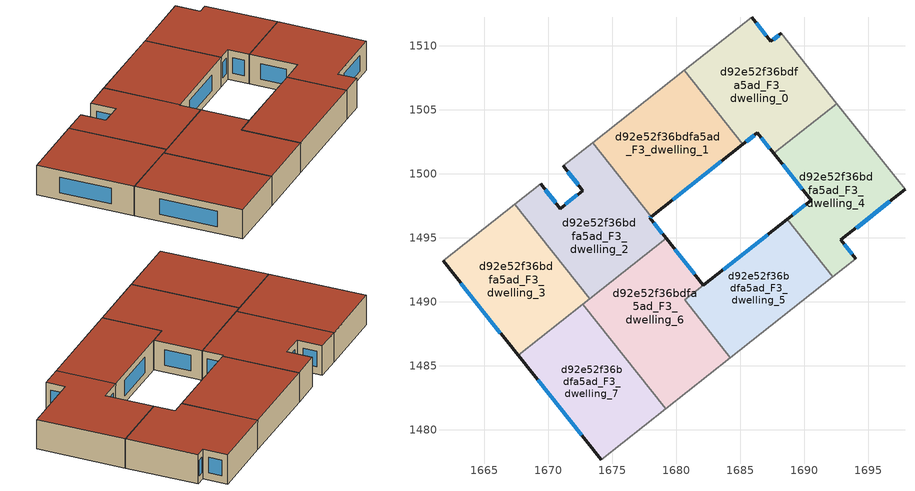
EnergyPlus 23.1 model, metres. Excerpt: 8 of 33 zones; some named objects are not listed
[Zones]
d92e52f36bdfa5ad_F3_dwelling_0
 floor to d92e52f36bdfa5ad_F2_dwelling_0 (EU_floor_Construction): 1688.19,1510.97 1692.55,1505.48 1687.62,1501.59 1686.34,1503.2 1685.21,1502.3 1680.64,1508.09 1685.89,1512.23 1687.39,1510.34 z9
 wall outside (EU_wall_Construction): 1685.21,1502.3 1686.34,1503.2 1687.62,1501.59 / 1688.19,1510.97 1687.39,1510.34 1685.89,1512.23 z9:12
 wall adiabatic (EU_wall_Construction): 1692.55,1505.48 1688.19,1510.97 / 1685.89,1512.23 1680.64,1508.09 z9:12
 wall to d92e52f36bdfa5ad_F3_dwelling_4 (EU_wall_Construction): 1687.62,1501.59 1692.55,1505.48 z9:12
 wall to d92e52f36bdfa5ad_F3_dwelling_1 (EU_wall_Construction): 1680.64,1508.09 1685.21,1502.3 z9:12
 window (EU_Window_Construction): 1686.64,1502.82 1687.32,1501.97 / 1685.47,1502.52 1686.08,1502.99 / 1687.04,1510.78 1686.24,1511.79 / 1688,1510.83 1687.57,1510.49 z9.7:11.3
 roof outside (EU_roof_Construction): 1692.55,1505.48 1688.19,1510.97 1687.39,1510.34 1685.89,1512.23 1680.64,1508.09 1685.21,1502.3 1686.34,1503.2 1687.62,1501.59 z12
d92e52f36bdfa5ad_F3_dwelling_1
 floor to d92e52f36bdfa5ad_F2_dwelling_1 (EU_floor_Construction): 1680.64,1508.09 1685.21,1502.3 1678.05,1496.64 1673.48,1502.43 z9
 wall outside (EU_wall_Construction): 1678.05,1496.64 1685.21,1502.3 z9:12
 wall to d92e52f36bdfa5ad_F3_dwelling_2 (EU_wall_Construction): 1673.48,1502.43 1678.05,1496.64 z9:12
 wall adiabatic (EU_wall_Construction): 1680.64,1508.09 1673.48,1502.43 z9:12
 window (EU_Window_Construction): 1679.73,1497.97 1683.53,1500.98 z9.7:11.3
 roof outside (EU_roof_Construction): 1685.21,1502.3 1680.64,1508.09 1673.48,1502.43 1678.05,1496.64 z12
d92e52f36bdfa5ad_F3_dwelling_2
 floor to d92e52f36bdfa5ad_F2_dwelling_2 (EU_floor_Construction): 1673.48,1502.43 1678.05,1496.64 1677.93,1496.55 1679.21,1494.95 1673.23,1490.23 1667.39,1497.62 1669.39,1499.2 1670.92,1497.28 1672.7,1498.68 1671.17,1500.61 z9
 wall outside (EU_wall_Construction): 1679.21,1494.95 1677.93,1496.55 1678.05,1496.64 / 1671.17,1500.61 1672.7,1498.68 1670.92,1497.28 1669.39,1499.2 z9:12
 wall to d92e52f36bdfa5ad_F3_dwelling_3 (EU_wall_Construction): 1667.39,1497.62 1673.23,1490.23 z9:12
 wall adiabatic (EU_wall_Construction): 1669.39,1499.2 1667.39,1497.62 / 1673.48,1502.43 1671.17,1500.61 z9:12
 wall to d92e52f36bdfa5ad_F3_dwelling_6 (EU_wall_Construction): 1673.23,1490.23 1679.21,1494.95 z9:12
 window (EU_Window_Construction): 1677.96,1496.57 1678.02,1496.62 / 1678.91,1495.33 1678.23,1496.17 / 1670.56,1497.73 1669.75,1498.75 / 1672.28,1498.35 1671.34,1497.61 / 1671.53,1500.16 1672.34,1499.14 z9.7:11.3
 roof outside (EU_roof_Construction): 1679.21,1494.95 1677.93,1496.55 1678.05,1496.64 1673.48,1502.43 1671.17,1500.61 1672.7,1498.68 1670.92,1497.28 1669.39,1499.2 1667.39,1497.62 1673.23,1490.23 z12
d92e52f36bdfa5ad_F3_dwelling_3
 floor to d92e52f36bdfa5ad_F2_dwelling_3 (EU_floor_Construction): 1667.39,1497.62 1673.23,1490.23 1667.63,1485.81 1661.77,1493.18 z9
 wall outside (EU_wall_Construction): 1661.77,1493.18 1667.63,1485.81 z9:12
 wall adiabatic (EU_wall_Construction): 1667.39,1497.62 1661.77,1493.18 z9:12
 wall to d92e52f36bdfa5ad_F3_dwelling_7 (EU_wall_Construction): 1667.63,1485.81 1672.71,1489.82 z9:12
 wall to d92e52f36bdfa5ad_F3_dwelling_6 (EU_wall_Construction): 1672.71,1489.82 1673.23,1490.23 z9:12
 window (EU_Window_Construction): 1663.15,1491.45 1666.26,1487.54 z9.7:11.3
 roof outside (EU_roof_Construction): 1673.23,1490.23 1667.39,1497.62 1661.77,1493.18 1667.63,1485.81 z12
d92e52f36bdfa5ad_F3_dwelling_4
 floor to d92e52f36bdfa5ad_F2_dwelling_4 (EU_floor_Construction): 1692.55,1505.48 1697.88,1498.78 1692.87,1494.82 1694.03,1493.36 1692.24,1491.94 1688.67,1496.46 1690.53,1497.93 1687.62,1501.59 z9
 wall outside (EU_wall_Construction): 1687.62,1501.59 1690.53,1497.93 1688.67,1496.46 / 1694.03,1493.36 1692.87,1494.82 1697.88,1498.78 z9:12
 wall to d92e52f36bdfa5ad_F3_dwelling_5 (EU_wall_Construction): 1688.67,1496.46 1692.24,1491.94 z9:12
 wall adiabatic (EU_wall_Construction): 1697.88,1498.78 1692.55,1505.48 / 1692.24,1491.94 1694.03,1493.36 z9:12
 window (EU_Window_Construction): 1690.09,1497.58 1689.11,1496.8 / 1688.3,1500.73 1689.85,1498.79 / 1694.05,1495.75 1696.7,1497.85 / 1693.76,1493.7 1693.14,1494.48 z9.7:11.3
 roof outside (EU_roof_Construction): 1694.03,1493.36 1692.87,1494.82 1697.88,1498.78 1692.55,1505.48 1687.62,1501.59 1690.53,1497.93 1688.67,1496.46 1692.24,1491.94 z12
d92e52f36bdfa5ad_F3_dwelling_5
 floor to d92e52f36bdfa5ad_F2_dwelling_5 (EU_floor_Construction): 1688.67,1496.46 1692.24,1491.94 1684.24,1485.62 1680.67,1490.14 z9
 wall outside (EU_wall_Construction): 1688.67,1496.46 1682.12,1491.29 z9:12
 wall adiabatic (EU_wall_Construction): 1684.24,1485.62 1692.24,1491.94 z9:12
 wall to d92e52f36bdfa5ad_F3_dwelling_6 (EU_wall_Construction): 1682.12,1491.29 1680.67,1490.14 1684.24,1485.62 z9:12
 window (EU_Window_Construction): 1687.13,1495.25 1683.66,1492.5 z9.7:11.3
 roof outside (EU_roof_Construction): 1692.24,1491.94 1688.67,1496.46 1680.67,1490.14 1684.24,1485.62 z12
d92e52f36bdfa5ad_F3_dwelling_6
 floor to d92e52f36bdfa5ad_F2_dwelling_6 (EU_floor_Construction): 1682.12,1491.29 1680.67,1490.14 1684.24,1485.62 1679.17,1481.63 1672.71,1489.82 1679.21,1494.95 z9
 wall outside (EU_wall_Construction): 1682.12,1491.29 1679.21,1494.95 z9:12
 wall adiabatic (EU_wall_Construction): 1679.17,1481.63 1684.24,1485.62 z9:12
 wall to d92e52f36bdfa5ad_F3_dwelling_7 (EU_wall_Construction): 1672.71,1489.82 1679.17,1481.63 z9:12
 window (EU_Window_Construction): 1681.44,1492.15 1679.89,1494.09 z9.7:11.3
 roof outside (EU_roof_Construction): 1684.24,1485.62 1680.67,1490.14 1682.12,1491.29 1679.21,1494.95 1672.71,1489.82 1679.17,1481.63 z12
d92e52f36bdfa5ad_F3_dwelling_7
 floor to d92e52f36bdfa5ad_F2_dwelling_7 (EU_floor_Construction): 1672.71,1489.82 1679.17,1481.63 1674.13,1477.64 1667.63,1485.81 z9
 wall outside (EU_wall_Construction): 1667.63,1485.81 1674.13,1477.64 z9:12
 wall adiabatic (EU_wall_Construction): 1674.13,1477.64 1679.17,1481.63 z9:12
 window (EU_Window_Construction): 1669.16,1483.89 1672.6,1479.56 z9.7:11.3
 roof outside (EU_roof_Construction): 1679.17,1481.63 1672.71,1489.82 1667.63,1485.81 1674.13,1477.64 z12
[Building]
EU S2 Campaign: North Axis=0; Terrain=City; Solar Distribution=FullExterior
[Site:Location]
Budapest.Ferenc.Liszt.Intl.AP: Latitude=47.437; Longitude=19.256; Time Zone=1; Elevation=185
[SizingPeriod:WeatherFileDays]
AnnualSizingPeriod: Begin Month=1; Begin Day of Month=1; End Month=12; End Day of Month=31; Day of Week for Start Day=Monday; Use Weather File Daylight Saving Period=No; Use Weather File Rain and Snow Indicators=No
[MATERIAL]
EU_InternalMass_Material: Roughness=MediumRough; Thickness=0.1; Conductivity=1; Density=1800; Specific Heat=900; Thermal Absorptance=0.9; Solar Absorptance=0.7; Visible Absorptance=0.7
[MATERIAL:NOMASS] Roughness=MediumRough; Thermal Absorptance=0.9; Solar Absorptance=0.7; Visible Absorptance=0.7
Name | Thermal Resistance
EU_wall_NoMass | 0.832559
EU_roof_NoMass | 1.39638
EU_floor_NoMass | 0.872794
[WINDOWMATERIAL:SIMPLEGLAZINGSYSTEM]
EU_Window_SimpleGlazing: UFactor=2.79869; Solar Heat Gain Coefficient=0.75; Visible Transmittance=0.75
[CONSTRUCTION]
EU_wall_Construction: EU_wall_NoMass
EU_roof_Construction: EU_roof_NoMass
EU_floor_Construction: EU_floor_NoMass
EU_Window_Construction: EU_Window_SimpleGlazing
EU_InternalMass_Construction: EU_InternalMass_Material
[ZONE] Type=1; Multiplier=1; Ceiling Height=autocalculate; Floor Area=autocalculate; Part of Total Floor Area=Yes
Name | Volume
d92e52f36bdfa5ad_F3_dwelling_0 | 201.892
d92e52f36bdfa5ad_F3_dwelling_1 | 201.862
d92e52f36bdfa5ad_F3_dwelling_2 | 201.869
d92e52f36bdfa5ad_F3_dwelling_3 | 201.888
d92e52f36bdfa5ad_F3_dwelling_4 | 201.87
d92e52f36bdfa5ad_F3_dwelling_5 | 176.045
d92e52f36bdfa5ad_F3_dwelling_6 | 227.717
d92e52f36bdfa5ad_F3_dwelling_7 | 201.894
[INTERNALMASS] Construction=EU_InternalMass_Construction
Name | Zone or ZoneList | Surface Area
d92e52f36bdfa5ad_F3_dwelling_0_EU_InternalMass | d92e52f36bdfa5ad_F3_dwelling_0 | 67.2972
d92e52f36bdfa5ad_F3_dwelling_1_EU_InternalMass | d92e52f36bdfa5ad_F3_dwelling_1 | 67.2876
d92e52f36bdfa5ad_F3_dwelling_2_EU_InternalMass | d92e52f36bdfa5ad_F3_dwelling_2 | 67.2895
d92e52f36bdfa5ad_F3_dwelling_3_EU_InternalMass | d92e52f36bdfa5ad_F3_dwelling_3 | 67.296
d92e52f36bdfa5ad_F3_dwelling_4_EU_InternalMass | d92e52f36bdfa5ad_F3_dwelling_4 | 67.2903
d92e52f36bdfa5ad_F3_dwelling_5_EU_InternalMass | d92e52f36bdfa5ad_F3_dwelling_5 | 58.6791
d92e52f36bdfa5ad_F3_dwelling_6_EU_InternalMass | d92e52f36bdfa5ad_F3_dwelling_6 | 75.9038
d92e52f36bdfa5ad_F3_dwelling_7_EU_InternalMass | d92e52f36bdfa5ad_F3_dwelling_7 | 67.2976
[OTHEREQUIPMENT] Fuel Type=Electricity; Design Level Calculation Method=Watts/Area; Power per Zone Floor Area=1; Fraction Latent=0; Fraction Radiant=0; Fraction Lost=0; Carbon Dioxide Generation Rate=0; EndUse Subcategory=EU_Step8_InternalGains
Name | Zone or ZoneList or Space or SpaceList | Schedule
EU_Step8_InternalGain_d92e52f36bdfa5ad_F3_dwelling_0_f000 | d92e52f36bdfa5ad_F3_dwelling_0 | EU_Step8_GainSchedule_d92e52f36bdfa5ad_F3_dwelling_0_f000
EU_Step8_InternalGain_d92e52f36bdfa5ad_F3_dwelling_1_f000 | d92e52f36bdfa5ad_F3_dwelling_1 | EU_Step8_GainSchedule_d92e52f36bdfa5ad_F3_dwelling_1_f000
EU_Step8_InternalGain_d92e52f36bdfa5ad_F3_dwelling_2_f000 | d92e52f36bdfa5ad_F3_dwelling_2 | EU_Step8_GainSchedule_d92e52f36bdfa5ad_F3_dwelling_2_f000
EU_Step8_InternalGain_d92e52f36bdfa5ad_F3_dwelling_3_f000 | d92e52f36bdfa5ad_F3_dwelling_3 | EU_Step8_GainSchedule_d92e52f36bdfa5ad_F3_dwelling_3_f000
EU_Step8_InternalGain_d92e52f36bdfa5ad_F3_dwelling_4_f000 | d92e52f36bdfa5ad_F3_dwelling_4 | EU_Step8_GainSchedule_d92e52f36bdfa5ad_F3_dwelling_4_f000
EU_Step8_InternalGain_d92e52f36bdfa5ad_F3_dwelling_5_f000 | d92e52f36bdfa5ad_F3_dwelling_5 | EU_Step8_GainSchedule_d92e52f36bdfa5ad_F3_dwelling_5_f000
EU_Step8_InternalGain_d92e52f36bdfa5ad_F3_dwelling_6_f000 | d92e52f36bdfa5ad_F3_dwelling_6 | EU_Step8_GainSchedule_d92e52f36bdfa5ad_F3_dwelling_6_f000
EU_Step8_InternalGain_d92e52f36bdfa5ad_F3_dwelling_7_f000 | d92e52f36bdfa5ad_F3_dwelling_7 | EU_Step8_GainSchedule_d92e52f36bdfa5ad_F3_dwelling_7_f000
[ZONEVENTILATION:DESIGNFLOWRATE] Schedule=EU_AlwaysOn; Design Flow Rate Calculation Method=AirChanges/Hour; Air Changes per Hour=0.475469; Ventilation Type=Natural; Fan Pressure Rise=0; Fan Total Efficiency=1; Constant Term Coefficient=1; Temperature Term Coefficient=0; Velocity Term Coefficient=0; Velocity Squared Term Coefficient=0; Minimum Indoor Temperature=-100; Maximum Indoor Temperature=100; Delta Temperature=-100; Minimum Outdoor Temperature=-100; Maximum Outdoor Temperature=100; Maximum Wind Speed=40
Name | Zone or ZoneList or Space or SpaceList
EU_ConstantAir_d92e52f36bdfa5ad_F3_dwelling_0 | d92e52f36bdfa5ad_F3_dwelling_0
EU_ConstantAir_d92e52f36bdfa5ad_F3_dwelling_1 | d92e52f36bdfa5ad_F3_dwelling_1
EU_ConstantAir_d92e52f36bdfa5ad_F3_dwelling_2 | d92e52f36bdfa5ad_F3_dwelling_2
EU_ConstantAir_d92e52f36bdfa5ad_F3_dwelling_3 | d92e52f36bdfa5ad_F3_dwelling_3
EU_ConstantAir_d92e52f36bdfa5ad_F3_dwelling_4 | d92e52f36bdfa5ad_F3_dwelling_4
EU_ConstantAir_d92e52f36bdfa5ad_F3_dwelling_5 | d92e52f36bdfa5ad_F3_dwelling_5
EU_ConstantAir_d92e52f36bdfa5ad_F3_dwelling_6 | d92e52f36bdfa5ad_F3_dwelling_6
EU_ConstantAir_d92e52f36bdfa5ad_F3_dwelling_7 | d92e52f36bdfa5ad_F3_dwelling_7
[HVACTEMPLATE:ZONE:IDEALLOADSAIRSYSTEM] System Availability Schedule=EU_AlwaysOn; Maximum Heating Supply Air Temperature=50; Minimum Cooling Supply Air Temperature=13; Maximum Heating Supply Air Humidity Ratio=0.0156; Minimum Cooling Supply Air Humidity Ratio=0.0077; Heating Limit=NoLimit; Cooling Limit=NoLimit; Heating Availability Schedule=EU_AlwaysOn; Cooling Availability Schedule=EU_CoolingOff; Dehumidification Control Type=ConstantSensibleHeatRatio; Cooling Sensible Heat Ratio=0.7; Dehumidification Setpoint=60; Humidification Control Type=None; Humidification Setpoint=30; Outdoor Air Method=None; Outdoor Air Flow Rate per Person=0.00944; Outdoor Air Flow Rate per Zone Floor Area=0; Outdoor Air Flow Rate per Zone=0; Demand Controlled Ventilation Type=None; Outdoor Air Economizer Type=NoEconomizer; Heat Recovery Type=None; Sensible Heat Recovery Effectiveness=0.7; Latent Heat Recovery Effectiveness=0.65
Name | Template Thermostat
d92e52f36bdfa5ad_F3_dwelling_0 | EU_HeatOnly_d92e52f36bdfa5ad_F3_dwelling_0
d92e52f36bdfa5ad_F3_dwelling_1 | EU_HeatOnly_d92e52f36bdfa5ad_F3_dwelling_1
d92e52f36bdfa5ad_F3_dwelling_2 | EU_HeatOnly_d92e52f36bdfa5ad_F3_dwelling_2
d92e52f36bdfa5ad_F3_dwelling_3 | EU_HeatOnly_d92e52f36bdfa5ad_F3_dwelling_3
d92e52f36bdfa5ad_F3_dwelling_4 | EU_HeatOnly_d92e52f36bdfa5ad_F3_dwelling_4
d92e52f36bdfa5ad_F3_dwelling_5 | EU_HeatOnly_d92e52f36bdfa5ad_F3_dwelling_5
d92e52f36bdfa5ad_F3_dwelling_6 | EU_HeatOnly_d92e52f36bdfa5ad_F3_dwelling_6
d92e52f36bdfa5ad_F3_dwelling_7 | EU_HeatOnly_d92e52f36bdfa5ad_F3_dwelling_7
[SIZING:ZONE] Zone Cooling Design Supply Air Temperature Input Method=SupplyAirTemperature; Zone Cooling Design Supply Air Temperature=13; Zone Heating Design Supply Air Temperature Input Method=SupplyAirTemperature; Zone Heating Design Supply Air Temperature=50; Zone Cooling Design Supply Air Humidity Ratio=0.008; Zone Heating Design Supply Air Humidity Ratio=0.008; Cooling Design Air Flow Method=DesignDay; Cooling Design Air Flow Rate=0; Cooling Minimum Air Flow per Zone Floor Area=0.000762; Cooling Minimum Air Flow=0; Cooling Minimum Air Flow Fraction=0.2; Heating Design Air Flow Method=DesignDay; Heating Design Air Flow Rate=0; Heating Maximum Air Flow per Zone Floor Area=0.002032; Heating Maximum Air Flow=0.141576; Heating Maximum Air Flow Fraction=0.3; Account for Dedicated Outdoor Air System=No; Dedicated Outdoor Air System Control Strategy=NeutralSupplyAir; Dedicated Outdoor Air Low Setpoint Temperature for Design=autosize; Dedicated Outdoor Air High Setpoint Temperature for Design=autosize; Zone Load Sizing Method=Sensible Load Only No Latent Load; Zone Latent Cooling Design Supply Air Humidity Ratio Input Method=HumidityRatioDifference; Zone Cooling Design Supply Air Humidity Ratio Difference=0.005; Zone Latent Heating Design Supply Air Humidity Ratio Input Method=HumidityRatioDifference; Zone Humidification Design Supply Air Humidity Ratio Difference=0.005
d92e52f36bdfa5ad_F3_dwelling_0; d92e52f36bdfa5ad_F3_dwelling_1; d92e52f36bdfa5ad_F3_dwelling_2; d92e52f36bdfa5ad_F3_dwelling_3; d92e52f36bdfa5ad_F3_dwelling_4; d92e52f36bdfa5ad_F3_dwelling_5; d92e52f36bdfa5ad_F3_dwelling_6; d92e52f36bdfa5ad_F3_dwelling_7
[SCHEDULE:CONSTANT]
Name | Hourly Value
EU_AlwaysOn | 1
EU_CoolingOff | 0
[SCHEDULE:FILE] Column Number=1; Rows to Skip at Top=0; Number of Hours of Data=8760; Column Separator=Comma; Interpolate to Timestep=No; Minutes per Item=60; Adjust Schedule for Daylight Savings=Yes
Name | File
EU_Step8_GainSchedule_d92e52f36bdfa5ad_F3_dwelling_0_f000 | ../../schedules/d92e52f36bdfa5ad/d92e52f36bdfa5ad_F3_dwelling_0_f000_gain.csv
EU_Step8_GainSchedule_d92e52f36bdfa5ad_F3_dwelling_1_f000 | ../../schedules/d92e52f36bdfa5ad/d92e52f36bdfa5ad_F3_dwelling_1_f000_gain.csv
EU_Step8_GainSchedule_d92e52f36bdfa5ad_F3_dwelling_2_f000 | ../../schedules/d92e52f36bdfa5ad/d92e52f36bdfa5ad_F3_dwelling_2_f000_gain.csv
EU_Step8_GainSchedule_d92e52f36bdfa5ad_F3_dwelling_3_f000 | ../../schedules/d92e52f36bdfa5ad/d92e52f36bdfa5ad_F3_dwelling_3_f000_gain.csv
EU_Step8_GainSchedule_d92e52f36bdfa5ad_F3_dwelling_4_f000 | ../../schedules/d92e52f36bdfa5ad/d92e52f36bdfa5ad_F3_dwelling_4_f000_gain.csv
EU_Step8_GainSchedule_d92e52f36bdfa5ad_F3_dwelling_5_f000 | ../../schedules/d92e52f36bdfa5ad/d92e52f36bdfa5ad_F3_dwelling_5_f000_gain.csv
EU_Step8_GainSchedule_d92e52f36bdfa5ad_F3_dwelling_6_f000 | ../../schedules/d92e52f36bdfa5ad/d92e52f36bdfa5ad_F3_dwelling_6_f000_gain.csv
EU_Step8_GainSchedule_d92e52f36bdfa5ad_F3_dwelling_7_f000 | ../../schedules/d92e52f36bdfa5ad/d92e52f36bdfa5ad_F3_dwelling_7_f000_gain.csv
